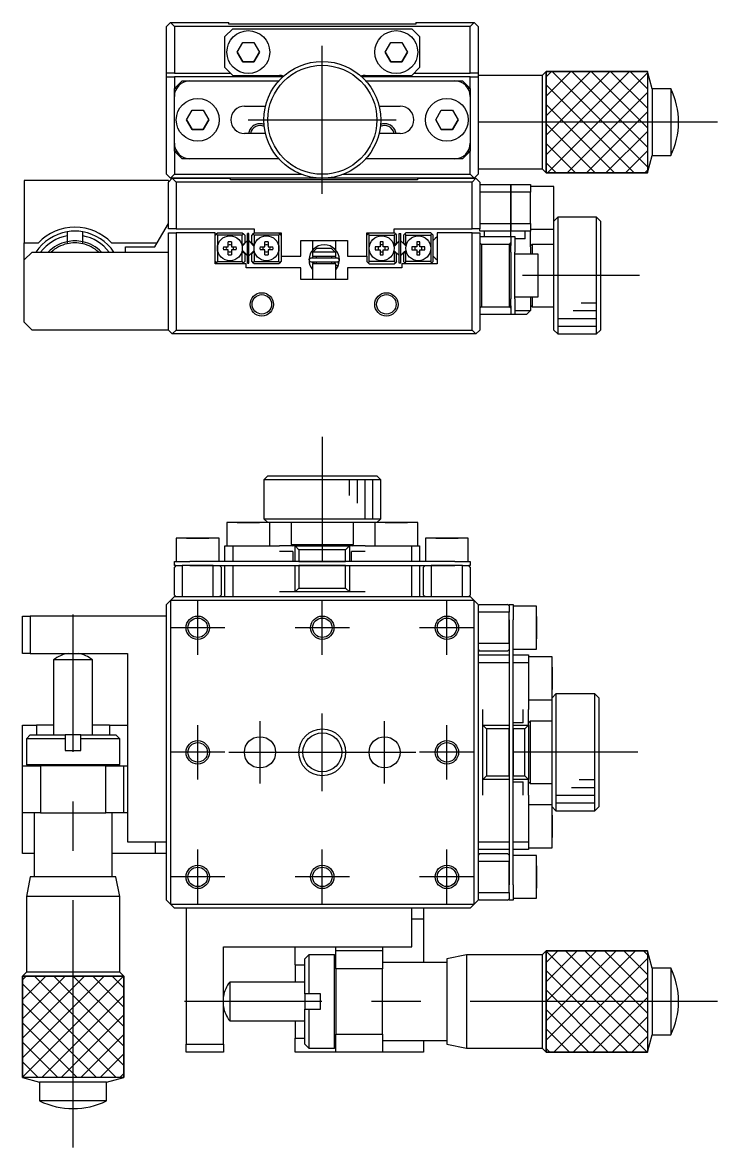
# Model space of a CAD drawing. Extents: x 181 to 534, y -40 to 193.
# Drawn here: x 282.3 to 371.5, y 48.8 to 193.3 of the extents above; entities that cross this region are included whole.
import ezdxf

# ---------------------------------------------------------------- set-up
doc = ezdxf.new("R2010")
doc.units = 0
doc.linetypes.add('CENTER', pattern=[50.8, 31.75, -6.35, 6.35, -6.35])
doc.layers.get('0').update_dxf_attribs({"linetype": 'CONTINUOUS'})
doc.layers.add('CENTER', color=1, linetype='CENTER')

msp = doc.modelspace()

# ---------------------------------------------------------------- linework, layer by layer
at = {"color": 7, "linetype": 'CONTINUOUS'}
for p, q in [((300.76, 192.81), (301.26, 193.31)), ((300.76, 186.81), (300.76, 192.81)), ((301.26, 193.31), (301.76, 192.81)), ((301.26, 193.31), (308.76, 193.31)), ((301.76, 192.81), (301.76, 186.81)), ((339.76, 192.81), (301.76, 192.81)), ((309.26, 192.51), (308.26, 191.51)), ((308.76, 193.11), (308.76, 193.31)), ((332.76, 193.11), (308.76, 193.11)), ((309.26, 192.51), (332.26, 192.51)), ((333.26, 191.51), (332.26, 192.51)), ((332.76, 193.31), (332.76, 193.11)), ((332.76, 193.31), (340.26, 193.31)), ((339.76, 192.81), (340.26, 193.31)), ((339.76, 186.81), (339.76, 192.81)), ((340.26, 193.31), (340.76, 192.81)), ((340.76, 192.81), (340.76, 186.81)), ((308.26, 187.51), (308.26, 191.51)), ((309.82, 189.51), (310.54, 190.76)), ((310.54, 190.76), (311.98, 190.76)), ((311.98, 190.76), (312.7, 189.51)), ((328.82, 189.51), (329.54, 190.76)), ((329.54, 190.76), (330.98, 190.76)), ((330.98, 190.76), (331.7, 189.51)), ((333.26, 191.51), (333.26, 187.51)), ((310.54, 188.26), (309.82, 189.51)), ((309.82, 189.51), (310.54, 188.26)), ((312.7, 189.51), (311.98, 188.26)), ((311.98, 188.26), (312.7, 189.51)), ((329.54, 188.26), (328.82, 189.51)), ((328.82, 189.51), (329.54, 188.26)), ((331.7, 189.51), (330.98, 188.26)), ((330.98, 188.26), (331.7, 189.51)), ((311.98, 188.26), (310.54, 188.26)), ((310.54, 188.26), (311.98, 188.26)), ((330.98, 188.26), (329.54, 188.26)), ((329.54, 188.26), (330.98, 188.26)), ((301.76, 186.81), (300.76, 186.81)), ((300.76, 186.31), (300.76, 186.81)), ((301.76, 186.81), (308.96, 186.81)), ((308.26, 187.51), (309.26, 186.51)), ((309.26, 186.51), (315.26, 186.51)), ((326.26, 186.51), (332.26, 186.51)), ((332.26, 186.51), (333.26, 187.51)), ((332.56, 186.81), (339.76, 186.81)), ((340.76, 186.81), (339.76, 186.81)), ((340.76, 186.81), (340.76, 186.31)), ((349.01, 186.51), (340.76, 186.51)), ((349.51, 187.01), (349.01, 186.51)), ((349.01, 186.51), (349.01, 178.48)), ((349.51, 187.01), (362.51, 187.01)), ((349.51, 174.01), (349.51, 187.01)), ((362.51, 187.01), (362.51, 178.31)), ((363.1, 184.81), (362.51, 187.01)), ((362.51, 187.01), (362.51, 174.01)), ((300.76, 173.81), (300.76, 186.31)), ((300.76, 186.31), (301.76, 186.31)), ((301.76, 186.31), (301.76, 184.81)), ((315.66, 186.31), (301.76, 186.31)), ((301.76, 184.81), (301.96, 185.01)), ((302.76, 185.81), (301.96, 185.01)), ((301.96, 185.01), (301.96, 184.68)), ((302.76, 185.81), (303.76, 185.81)), ((303.76, 185.81), (315.17, 185.81)), ((339.76, 186.31), (325.86, 186.31)), ((326.35, 185.81), (337.76, 185.81)), ((337.76, 185.81), (338.76, 185.81)), ((339.56, 185.01), (338.76, 185.81)), ((339.56, 184.68), (339.56, 185.01)), ((339.56, 185.01), (339.76, 184.81)), ((339.76, 184.81), (339.76, 186.31)), ((339.76, 186.31), (340.76, 186.31)), ((340.76, 186.31), (340.76, 173.81)), ((301.76, 183.81), (301.76, 184.81)), ((301.76, 177.81), (301.76, 183.81)), ((339.76, 184.81), (339.76, 183.81)), ((339.76, 183.81), (339.76, 177.81)), ((363.1, 184.81), (363.1, 179.05)), ((365.51, 184.81), (363.1, 184.81)), ((365.51, 184.81), (365.51, 179.05)), ((303.32, 180.81), (304.04, 182.06)), ((304.04, 182.06), (305.48, 182.06)), ((305.48, 182.06), (306.2, 180.81)), ((310.76, 182.56), (313.47, 182.56)), ((328.05, 182.56), (330.76, 182.56)), ((335.32, 180.81), (336.04, 182.06)), ((336.04, 182.06), (337.48, 182.06)), ((337.48, 182.06), (338.2, 180.81)), ((304.04, 179.56), (303.32, 180.81)), ((303.32, 180.81), (304.04, 179.56)), ((306.2, 180.81), (305.48, 179.56)), ((305.48, 179.56), (306.2, 180.81)), ((336.04, 179.56), (335.32, 180.81)), ((335.32, 180.81), (336.04, 179.56)), ((338.2, 180.81), (337.48, 179.56)), ((337.48, 179.56), (338.2, 180.81)), ((305.48, 179.56), (304.04, 179.56)), ((304.04, 179.56), (305.48, 179.56)), ((337.48, 179.56), (336.04, 179.56)), ((336.04, 179.56), (337.48, 179.56)), ((301.76, 176.81), (301.76, 177.81)), ((313.47, 179.06), (310.76, 179.06)), ((330.76, 179.06), (328.05, 179.06)), ((339.76, 177.81), (339.76, 176.81)), ((349.01, 178.48), (349.01, 174.51)), ((349.51, 178.31), (349.51, 174.01)), ((363.1, 179.05), (363.1, 176.21)), ((365.51, 179.05), (365.51, 176.21)), ((301.96, 176.61), (301.76, 176.81)), ((301.76, 176.81), (301.76, 173.81)), ((301.96, 176.94), (301.96, 176.61)), ((301.96, 176.61), (302.76, 175.81)), ((338.76, 175.81), (339.56, 176.61)), ((339.56, 176.61), (339.56, 176.94)), ((339.76, 176.81), (339.56, 176.61)), ((339.76, 173.81), (339.76, 176.81)), ((303.76, 175.81), (302.76, 175.81)), ((315.17, 175.81), (303.76, 175.81)), ((337.76, 175.81), (326.35, 175.81)), ((338.76, 175.81), (337.76, 175.81)), ((362.51, 174.01), (363.1, 176.21)), ((363.1, 176.21), (365.51, 176.21)), ((300.76, 173.81), (301.26, 173.31)), ((301.26, 173.31), (301.76, 173.81)), ((301.76, 173.81), (318.07, 173.81)), ((323.45, 173.81), (339.76, 173.81)), ((339.76, 173.81), (340.26, 173.31)), ((340.26, 173.31), (340.76, 173.81)), ((340.76, 174.51), (349.01, 174.51)), ((349.01, 174.51), (349.51, 174.01)), ((362.51, 174.01), (349.51, 174.01)), ((282.49, 173.01), (282.49, 165.01)), ((300.99, 173.01), (282.49, 173.01)), ((300.99, 172.81), (301.49, 173.31)), ((300.99, 173.01), (300.99, 172.81)), ((300.99, 166.81), (300.99, 172.81)), ((320.76, 173.31), (301.26, 173.31)), ((301.49, 173.31), (301.99, 172.81)), ((301.49, 173.31), (308.99, 173.31)), ((301.99, 172.81), (301.99, 166.81)), ((339.99, 172.81), (301.99, 172.81)), ((308.99, 173.11), (308.99, 173.31)), ((332.99, 173.11), (308.99, 173.11)), ((340.26, 173.31), (320.76, 173.31)), ((332.99, 173.31), (332.99, 173.11)), ((332.99, 173.31), (340.49, 173.31)), ((339.99, 172.81), (340.49, 173.31)), ((339.99, 166.81), (339.99, 172.81)), ((340.49, 173.31), (340.99, 172.81)), ((340.99, 172.81), (340.99, 166.81)), ((340.99, 172.51), (344.99, 172.51)), ((344.99, 172.51), (347.49, 172.51)), ((344.99, 171.51), (344.99, 172.51)), ((344.99, 172.51), (344.99, 171.51)), ((347.49, 172.51), (347.49, 171.51)), ((350.49, 172.26), (347.49, 172.26)), ((350.49, 166.76), (350.49, 172.26)), ((344.99, 171.51), (340.99, 171.51)), ((347.49, 171.51), (344.99, 171.51)), ((344.99, 171.51), (344.99, 167.51)), ((344.99, 167.51), (344.99, 171.51)), ((347.49, 167.51), (347.49, 171.51)), ((350.99, 168.31), (350.49, 167.81)), ((350.99, 168.31), (350.99, 153.31)), ((355.99, 168.31), (350.99, 168.31)), ((355.99, 153.31), (355.99, 168.31)), ((356.49, 167.81), (355.99, 168.31)), ((356.49, 167.81), (356.49, 153.81)), ((287.99, 166.42), (287.99, 165.92)), ((289.99, 165.92), (289.99, 166.42)), ((289.99, 165.15), (289.99, 166.42)), ((299.54, 165.01), (300.99, 167.51)), ((301.99, 166.81), (300.99, 166.81)), ((300.99, 153.81), (300.99, 166.31)), ((300.99, 166.31), (301.99, 166.31)), ((301.99, 166.81), (311.99, 166.81)), ((306.99, 166.31), (301.99, 166.31)), ((301.99, 166.31), (301.99, 153.81)), ((306.99, 162.31), (306.99, 166.31)), ((307.14, 166.16), (306.99, 166.01)), ((307.14, 166.16), (307.29, 166.31)), ((307.29, 166.01), (307.14, 166.16)), ((307.29, 166.31), (310.49, 166.31)), ((310.49, 166.31), (310.64, 166.16)), ((310.64, 166.16), (310.49, 166.01)), ((310.79, 166.01), (310.64, 166.16)), ((311.34, 166.21), (311.14, 166.21)), ((311.14, 162.41), (311.14, 166.21)), ((311.34, 162.41), (311.34, 166.21)), ((311.84, 166.16), (311.69, 166.01)), ((311.84, 166.16), (311.99, 166.31)), ((311.99, 166.01), (311.84, 166.16)), ((311.99, 166.81), (311.99, 166.31)), ((311.99, 166.31), (315.49, 166.31)), ((315.19, 166.31), (315.34, 166.16)), ((315.34, 166.16), (315.19, 166.01)), ((315.49, 166.01), (315.34, 166.16)), ((315.49, 166.31), (315.49, 163.31)), ((326.49, 166.31), (329.99, 166.31)), ((326.49, 163.31), (326.49, 166.31)), ((326.49, 166.01), (326.64, 166.16)), ((326.79, 166.31), (326.64, 166.16)), ((326.64, 166.16), (326.79, 166.01)), ((329.99, 166.31), (329.99, 166.81)), ((329.99, 166.81), (339.99, 166.81)), ((330.14, 166.16), (329.99, 166.31)), ((329.99, 166.01), (330.14, 166.16)), ((330.14, 166.16), (330.29, 166.01)), ((330.64, 166.21), (330.84, 166.21)), ((330.64, 162.41), (330.64, 166.21)), ((330.84, 162.41), (330.84, 166.21)), ((331.19, 166.01), (331.34, 166.16)), ((331.49, 166.31), (331.34, 166.16)), ((331.34, 166.16), (331.49, 166.01)), ((334.69, 166.31), (331.49, 166.31)), ((334.84, 166.16), (334.69, 166.31)), ((334.69, 166.01), (334.84, 166.16)), ((334.84, 166.16), (334.99, 166.01)), ((335.49, 166.31), (335.49, 162.31)), ((339.99, 166.31), (335.49, 166.31)), ((340.99, 166.81), (339.99, 166.81)), ((339.99, 153.81), (339.99, 166.31)), ((339.99, 166.31), (340.99, 166.31)), ((340.99, 167.51), (344.99, 167.51)), ((340.99, 166.51), (340.99, 166.81)), ((344.99, 166.51), (340.99, 166.51)), ((340.99, 166.31), (340.99, 153.81)), ((341.59, 165.81), (341.59, 166.51)), ((344.99, 167.51), (347.49, 167.51)), ((344.99, 166.51), (344.99, 167.51)), ((344.99, 167.51), (344.99, 166.51)), ((347.49, 166.51), (344.99, 166.51)), ((344.99, 165.81), (344.99, 166.51)), ((346.79, 165.51), (346.79, 166.51)), ((347.49, 167.51), (347.49, 166.51)), ((347.49, 166.76), (350.49, 166.76)), ((347.49, 164.51), (347.49, 166.51)), ((350.49, 153.81), (350.49, 166.76)), ((350.49, 164.81), (350.49, 166.76)), ((282.49, 165.01), (284.3, 165.01)), ((282.49, 162.81), (282.49, 165.01)), ((287.99, 165.92), (287.99, 165.15)), ((287.99, 165.15), (287.99, 164.9)), ((289.99, 165.15), (289.99, 165.92)), ((289.99, 164.9), (289.99, 165.15)), ((293.68, 165.01), (299.54, 165.01)), ((299.25, 164.51), (299.54, 165.01)), ((307.29, 166.01), (307.29, 164.31)), ((310.49, 166.01), (307.29, 166.01)), ((308.69, 164.51), (308.69, 165.13)), ((309.09, 165.13), (309.09, 164.51)), ((310.45, 164.67), (310.49, 164.71)), ((311.08, 165.21), (310.46, 164.59)), ((310.49, 164.71), (310.49, 166.01)), ((310.49, 164.71), (310.79, 165.01)), ((310.79, 166.01), (310.79, 165.01)), ((311.36, 165.21), (312.01, 164.56)), ((312.01, 164.59), (311.4, 165.21)), ((311.69, 165.01), (311.69, 166.01)), ((311.69, 165.01), (311.99, 164.71)), ((311.99, 166.01), (311.99, 164.71)), ((315.19, 166.01), (311.99, 166.01)), ((311.99, 164.71), (312.03, 164.67)), ((313.39, 164.51), (313.39, 165.13)), ((313.79, 165.13), (313.79, 164.51)), ((315.19, 164.31), (315.19, 166.01)), ((317.99, 165.31), (319.91, 165.31)), ((317.99, 163.31), (317.99, 165.31)), ((319.49, 165.31), (319.49, 164.04)), ((319.91, 165.31), (322.06, 165.31)), ((322.06, 165.31), (323.99, 165.31)), ((322.49, 164.07), (322.49, 165.31)), ((323.99, 165.31), (323.99, 163.31)), ((326.79, 166.01), (329.99, 166.01)), ((326.79, 164.31), (326.79, 166.01)), ((328.19, 165.13), (328.19, 164.51)), ((328.59, 164.51), (328.59, 165.13)), ((329.99, 164.71), (329.95, 164.67)), ((330.58, 165.21), (329.96, 164.59)), ((330.61, 165.21), (329.97, 164.56)), ((329.99, 166.01), (329.99, 164.71)), ((330.29, 165.01), (329.99, 164.71)), ((330.29, 165.01), (330.29, 166.01)), ((331.51, 164.59), (330.9, 165.21)), ((331.19, 166.01), (331.19, 165.01)), ((331.49, 164.71), (331.19, 165.01)), ((331.49, 166.01), (334.69, 166.01)), ((331.49, 164.71), (331.49, 166.01)), ((331.53, 164.67), (331.49, 164.71)), ((332.89, 165.13), (332.89, 164.51)), ((333.29, 164.51), (333.29, 165.13)), ((334.69, 166.01), (334.69, 164.31)), ((334.99, 162.61), (334.99, 166.01)), ((335.26, 165.56), (335.01, 165.31)), ((335.01, 163.31), (335.01, 165.31)), ((335.49, 165.79), (335.26, 165.56)), ((340.99, 165.81), (344.99, 165.81)), ((340.99, 165.01), (341.19, 164.81)), ((341.19, 164.81), (341.19, 156.81)), ((344.79, 164.81), (341.19, 164.81)), ((344.79, 164.81), (344.99, 165.01)), ((344.79, 156.81), (344.79, 164.81)), ((344.99, 165.81), (344.99, 165.01)), ((344.99, 165.81), (345.49, 165.81)), ((344.99, 165.01), (344.99, 164.68)), ((344.99, 164.68), (344.99, 165.01)), ((345.49, 165.81), (345.49, 163.81)), ((346.79, 165.51), (345.49, 165.51)), ((347.69, 164.81), (347.49, 164.61)), ((347.69, 164.81), (347.69, 163.56)), ((350.49, 164.81), (347.69, 164.81)), ((350.49, 156.81), (350.49, 164.81)), ((350.49, 156.81), (350.49, 164.81)), ((283.49, 163.81), (282.49, 162.81)), ((283.49, 163.81), (300.99, 163.81)), ((295.49, 164.51), (299.25, 164.51)), ((295.49, 163.81), (295.49, 164.51)), ((307.29, 164.31), (307.29, 162.61)), ((308.06, 164.51), (308.69, 164.51)), ((308.69, 164.11), (308.06, 164.11)), ((308.69, 163.48), (308.69, 164.11)), ((309.09, 164.51), (309.71, 164.51)), ((309.09, 164.11), (309.09, 163.48)), ((309.71, 164.11), (309.09, 164.11)), ((310.49, 163.91), (310.45, 163.95)), ((310.46, 164.02), (311.08, 163.41)), ((310.72, 163.8), (310.47, 164.05)), ((310.79, 163.61), (310.49, 163.91)), ((310.49, 162.61), (310.49, 163.91)), ((311.11, 163.41), (310.72, 163.8)), ((310.79, 163.61), (310.79, 162.61)), ((311.4, 163.41), (312.01, 164.02)), ((311.99, 163.91), (311.69, 163.61)), ((311.69, 162.61), (311.69, 163.61)), ((312.03, 163.95), (311.99, 163.91)), ((311.99, 163.91), (311.99, 162.61)), ((312.76, 164.51), (313.39, 164.51)), ((313.39, 164.11), (312.76, 164.11)), ((313.39, 163.48), (313.39, 164.11)), ((313.79, 164.51), (314.41, 164.51)), ((313.79, 164.11), (313.79, 163.48)), ((314.41, 164.11), (313.79, 164.11)), ((315.19, 162.61), (315.19, 164.31)), ((315.49, 163.31), (315.49, 162.61)), ((315.49, 163.31), (317.99, 163.31)), ((319.49, 164.04), (319.49, 164.04)), ((319.49, 164.04), (319.49, 164.04)), ((319.54, 163.81), (319.49, 163.81)), ((319.49, 163.81), (319.49, 163.31)), ((319.49, 163.31), (322.49, 163.31)), ((319.52, 163.04), (319.59, 163.31)), ((319.54, 163.81), (320.07, 164.31)), ((322.43, 163.81), (319.54, 163.81)), ((319.99, 163.31), (319.99, 163.04)), ((320.07, 164.31), (321.9, 164.31)), ((321.9, 164.31), (322.43, 163.81)), ((321.99, 163.04), (321.99, 163.31)), ((322.42, 163.31), (322.49, 163.04)), ((322.49, 163.81), (322.43, 163.81)), ((322.49, 163.31), (322.49, 163.81)), ((323.99, 163.31), (326.49, 163.31)), ((326.49, 163.31), (326.49, 162.61)), ((326.79, 162.61), (326.79, 164.31)), ((328.19, 164.51), (327.56, 164.51)), ((327.56, 164.11), (328.19, 164.11)), ((328.19, 164.11), (328.19, 163.48)), ((329.21, 164.51), (328.59, 164.51)), ((328.59, 163.48), (328.59, 164.11)), ((328.59, 164.11), (329.21, 164.11)), ((329.95, 163.95), (329.99, 163.91)), ((329.96, 164.02), (330.58, 163.41)), ((329.99, 163.91), (329.99, 162.61)), ((329.99, 163.91), (330.29, 163.61)), ((330.29, 162.61), (330.29, 163.61)), ((330.86, 163.41), (331.25, 163.8)), ((330.9, 163.41), (331.51, 164.02)), ((331.19, 163.61), (331.49, 163.91)), ((331.19, 163.61), (331.19, 162.61)), ((331.25, 163.8), (331.51, 164.05)), ((331.49, 163.91), (331.53, 163.95)), ((331.49, 162.61), (331.49, 163.91)), ((332.89, 164.51), (332.26, 164.51)), ((332.26, 164.11), (332.89, 164.11)), ((332.89, 164.11), (332.89, 163.48)), ((333.91, 164.51), (333.29, 164.51)), ((333.29, 163.48), (333.29, 164.11)), ((333.29, 164.11), (333.91, 164.11)), ((334.69, 164.31), (334.69, 162.61)), ((335.01, 163.31), (335.26, 163.06)), ((344.99, 163.81), (344.99, 164.68)), ((344.99, 163.81), (344.99, 157.81)), ((345.49, 157.81), (345.49, 163.81)), ((348.49, 163.56), (345.49, 163.56)), ((347.49, 164.51), (347.49, 163.56)), ((348.49, 158.06), (348.49, 163.56)), ((282.49, 154.81), (282.49, 162.81)), ((306.99, 162.61), (307.14, 162.46)), ((310.99, 162.31), (306.99, 162.31)), ((307.14, 162.46), (307.29, 162.61)), ((307.29, 162.31), (307.14, 162.46)), ((307.29, 162.61), (310.49, 162.61)), ((310.49, 162.61), (310.64, 162.46)), ((310.64, 162.46), (310.49, 162.31)), ((310.64, 162.46), (310.79, 162.61)), ((310.99, 161.81), (310.99, 162.31)), ((311.14, 162.41), (311.34, 162.41)), ((311.69, 162.61), (311.84, 162.46)), ((311.84, 162.46), (311.99, 162.61)), ((311.99, 162.31), (311.84, 162.46)), ((311.99, 162.61), (315.19, 162.61)), ((315.19, 162.31), (311.99, 162.31)), ((315.19, 162.61), (315.34, 162.46)), ((315.34, 162.46), (315.19, 162.31)), ((315.34, 162.46), (315.49, 162.61)), ((319.19, 162.09), (319.19, 162.09)), ((319.19, 162.09), (319.19, 162.09)), ((319.19, 162.09), (319.19, 162.09)), ((319.19, 162.09), (319.2, 162.08)), ((319.2, 162.08), (319.2, 162.08)), ((319.2, 162.08), (319.2, 162.08)), ((319.2, 162.08), (319.22, 162.03)), ((319.22, 162.04), (319.22, 162.03)), ((319.22, 162.03), (319.22, 162.03)), ((319.22, 162.03), (319.22, 162.03)), ((319.22, 162.03), (319.22, 162.03)), ((319.22, 162.03), (319.23, 162.01)), ((322.73, 163.04), (319.28, 163.04)), ((319.28, 162.59), (322.73, 162.59)), ((322.49, 162.31), (319.49, 162.31)), ((319.49, 162.31), (319.49, 160.31)), ((319.59, 162.31), (319.52, 162.59)), ((319.61, 162.39), (319.62, 162.4)), ((319.61, 162.37), (319.61, 162.39)), ((319.61, 162.36), (319.61, 162.37)), ((319.61, 162.34), (319.61, 162.36)), ((319.61, 162.33), (319.61, 162.34)), ((319.61, 162.32), (319.61, 162.33)), ((319.61, 162.31), (319.61, 162.32)), ((319.62, 162.41), (319.63, 162.42)), ((319.62, 162.4), (319.62, 162.41)), ((319.63, 162.44), (319.64, 162.45)), ((319.63, 162.42), (319.63, 162.44)), ((319.64, 162.45), (319.65, 162.46)), ((319.65, 162.47), (319.66, 162.48)), ((319.65, 162.46), (319.65, 162.47)), ((319.66, 162.48), (319.67, 162.49)), ((319.67, 162.49), (319.68, 162.5)), ((319.68, 162.5), (319.69, 162.51)), ((319.69, 162.51), (319.7, 162.52)), ((319.7, 162.52), (319.71, 162.53)), ((319.71, 162.53), (319.72, 162.54)), ((319.72, 162.54), (319.73, 162.54)), ((319.73, 162.54), (319.74, 162.55)), ((319.74, 162.55), (319.76, 162.56)), ((319.76, 162.56), (319.77, 162.56)), ((319.77, 162.56), (319.78, 162.57)), ((319.78, 162.57), (319.79, 162.57)), ((319.79, 162.57), (319.81, 162.58)), ((319.81, 162.58), (319.82, 162.58)), ((319.82, 162.58), (319.83, 162.58)), ((319.83, 162.58), (319.85, 162.59)), ((319.85, 162.59), (319.86, 162.59)), ((319.86, 162.59), (319.87, 162.59)), ((319.87, 162.59), (319.88, 162.59)), ((319.99, 162.59), (319.99, 162.31)), ((321.99, 162.31), (321.99, 162.59)), ((322.12, 162.59), (322.14, 162.59)), ((322.14, 162.59), (322.15, 162.59)), ((322.15, 162.59), (322.16, 162.58)), ((322.16, 162.58), (322.18, 162.58)), ((322.18, 162.58), (322.19, 162.58)), ((322.19, 162.58), (322.2, 162.58)), ((322.2, 162.58), (322.22, 162.57)), ((322.22, 162.57), (322.23, 162.57)), ((322.23, 162.57), (322.24, 162.56)), ((322.24, 162.56), (322.25, 162.56)), ((322.25, 162.56), (322.26, 162.55)), ((322.26, 162.55), (322.28, 162.54)), ((322.28, 162.54), (322.29, 162.53)), ((322.29, 162.53), (322.3, 162.53)), ((322.3, 162.53), (322.31, 162.52)), ((322.31, 162.52), (322.32, 162.51)), ((322.32, 162.51), (322.33, 162.5)), ((322.33, 162.5), (322.34, 162.49)), ((322.34, 162.49), (322.34, 162.48)), ((322.34, 162.48), (322.35, 162.47)), ((322.35, 162.47), (322.36, 162.46)), ((322.36, 162.46), (322.37, 162.44)), ((322.37, 162.44), (322.37, 162.43)), ((322.37, 162.43), (322.38, 162.42)), ((322.38, 162.42), (322.38, 162.41)), ((322.38, 162.41), (322.39, 162.39)), ((322.39, 162.39), (322.39, 162.38)), ((322.39, 162.38), (322.39, 162.37)), ((322.39, 162.37), (322.4, 162.35)), ((322.4, 162.35), (322.4, 162.34)), ((322.4, 162.34), (322.4, 162.33)), ((322.4, 162.33), (322.4, 162.31)), ((322.4, 162.31), (322.4, 162.31)), ((322.49, 160.31), (322.49, 162.31)), ((322.5, 162.12), (322.49, 162.13)), ((322.78, 162.02), (322.49, 162.12)), ((322.49, 161.55), (322.79, 162.03)), ((322.52, 162.12), (322.5, 162.12)), ((322.54, 162.11), (322.52, 162.12)), ((322.55, 162.1), (322.54, 162.11)), ((322.57, 162.09), (322.55, 162.1)), ((322.59, 162.09), (322.57, 162.09)), ((322.61, 162.08), (322.59, 162.09)), ((322.62, 162.07), (322.61, 162.08)), ((322.64, 162.06), (322.62, 162.07)), ((322.66, 162.06), (322.64, 162.06)), ((322.67, 162.05), (322.66, 162.06)), ((322.69, 162.05), (322.67, 162.05)), ((322.7, 162.04), (322.69, 162.05)), ((322.72, 162.04), (322.7, 162.04)), ((322.73, 162.03), (322.72, 162.04)), ((322.74, 162.03), (322.73, 162.03)), ((322.75, 162.03), (322.74, 162.03)), ((322.76, 162.03), (322.75, 162.03)), ((322.77, 162.03), (322.76, 162.03)), ((322.78, 162.03), (322.77, 162.03)), ((322.77, 162), (322.78, 162.02)), ((322.78, 162.02), (322.95, 162.78)), ((322.79, 162.03), (322.78, 162.03)), ((322.78, 162.03), (322.78, 162.03)), ((322.8, 162.59), (322.79, 162.6)), ((322.79, 162.03), (322.8, 162.06)), ((322.79, 162.03), (322.79, 162.03)), ((322.79, 162.03), (322.79, 162.03)), ((322.81, 162.55), (322.8, 162.59)), ((322.8, 162.06), (322.81, 162.1)), ((322.82, 162.52), (322.81, 162.55)), ((322.81, 162.1), (322.82, 162.13)), ((322.83, 162.48), (322.82, 162.52)), ((322.82, 162.13), (322.83, 162.17)), ((322.84, 162.45), (322.83, 162.48)), ((322.83, 162.17), (322.84, 162.2)), ((322.84, 162.41), (322.84, 162.45)), ((322.85, 162.38), (322.84, 162.41)), ((322.84, 162.24), (322.85, 162.27)), ((322.84, 162.2), (322.84, 162.24)), ((322.85, 162.34), (322.85, 162.38)), ((322.85, 162.31), (322.85, 162.34)), ((322.85, 162.27), (322.85, 162.31)), ((326.64, 162.46), (326.49, 162.61)), ((326.79, 162.61), (326.64, 162.46)), ((326.64, 162.46), (326.79, 162.31)), ((329.99, 162.61), (326.79, 162.61)), ((326.79, 162.31), (329.99, 162.31)), ((330.14, 162.46), (329.99, 162.61)), ((329.99, 162.31), (330.14, 162.46)), ((330.29, 162.61), (330.14, 162.46)), ((330.84, 162.41), (330.64, 162.41)), ((330.99, 162.31), (330.99, 161.81)), ((335.49, 162.31), (330.99, 162.31)), ((331.34, 162.46), (331.19, 162.61)), ((331.49, 162.61), (331.34, 162.46)), ((331.34, 162.46), (331.49, 162.31)), ((334.69, 162.61), (331.49, 162.61)), ((334.84, 162.46), (334.69, 162.61)), ((334.69, 162.31), (334.84, 162.46)), ((334.99, 162.61), (334.84, 162.46)), ((335.26, 163.06), (335.49, 162.83)), ((317.99, 161.81), (310.99, 161.81)), ((317.99, 160.31), (317.99, 161.81)), ((323.99, 161.81), (323.99, 160.31)), ((330.99, 161.81), (323.99, 161.81)), ((323.99, 160.31), (317.99, 160.31)), ((344.99, 156.94), (344.99, 157.81)), ((345.49, 158.06), (348.49, 158.06)), ((345.49, 157.81), (345.49, 155.81)), ((347.49, 158.06), (347.49, 156.31)), ((347.69, 158.06), (347.69, 156.81)), ((341.19, 156.81), (340.99, 156.61)), ((341.19, 156.81), (344.79, 156.81)), ((344.99, 156.61), (344.79, 156.81)), ((344.99, 156.94), (344.99, 156.61)), ((344.99, 156.61), (344.99, 156.94)), ((344.99, 156.61), (344.99, 155.81)), ((345.49, 156.31), (347.49, 156.31)), ((347.49, 156.31), (346.99, 155.81)), ((347.49, 157.01), (347.69, 156.81)), ((347.69, 156.81), (350.49, 156.81)), ((350.49, 153.81), (350.49, 156.81)), ((282.49, 154.81), (283.49, 153.81)), ((344.99, 155.81), (340.99, 155.81)), ((345.49, 155.81), (344.99, 155.81)), ((346.99, 155.81), (345.49, 155.81)), ((300.99, 153.81), (283.49, 153.81)), ((300.99, 153.81), (301.49, 153.31)), ((301.49, 153.31), (301.99, 153.81)), ((340.49, 153.31), (301.49, 153.31)), ((301.99, 153.81), (339.99, 153.81)), ((339.99, 153.81), (340.49, 153.31)), ((340.49, 153.31), (340.99, 153.81)), ((350.49, 153.81), (350.99, 153.31)), ((350.99, 153.31), (355.99, 153.31)), ((355.99, 153.31), (356.49, 153.81)), ((355.99, 153.31), (355.99, 153.31)), ((356.49, 153.81), (356.49, 153.81)), ((313.76, 135.08), (313.26, 134.58)), ((320.68, 134.58), (313.26, 134.58)), ((313.26, 134.58), (313.26, 129.58)), ((313.76, 135.08), (320.68, 135.08)), ((320.68, 135.08), (327.76, 135.08)), ((328.26, 134.58), (320.68, 134.58)), ((328.26, 134.58), (327.76, 135.08)), ((328.26, 129.58), (328.26, 134.58)), ((311.26, 129.08), (308.51, 129.08)), ((313.76, 129.08), (308.51, 129.08)), ((308.51, 129.08), (308.51, 126.08)), ((310.54, 129.08), (309.82, 129.08)), ((309.82, 129.08), (310.54, 129.08)), ((311.98, 129.08), (310.54, 129.08)), ((310.54, 129.08), (311.98, 129.08)), ((313.76, 129.08), (311.26, 129.08)), ((312.7, 129.08), (311.98, 129.08)), ((311.98, 129.08), (312.7, 129.08)), ((313.26, 129.58), (328.26, 129.58)), ((313.26, 129.58), (313.76, 129.08)), ((327.76, 129.08), (313.76, 129.08)), ((314.01, 126.08), (314.01, 129.08)), ((316.76, 129.08), (316.76, 126.28)), ((324.76, 126.28), (324.76, 129.08)), ((327.51, 129.08), (327.51, 126.08)), ((327.76, 129.08), (328.26, 129.58)), ((330.26, 129.08), (327.76, 129.08)), ((333.01, 129.08), (327.76, 129.08)), ((329.54, 129.08), (328.82, 129.08)), ((328.82, 129.08), (329.54, 129.08)), ((330.98, 129.08), (329.54, 129.08)), ((329.54, 129.08), (330.98, 129.08)), ((333.01, 129.08), (330.26, 129.08)), ((331.7, 129.08), (330.98, 129.08)), ((330.98, 129.08), (331.7, 129.08)), ((333.01, 126.08), (333.01, 129.08)), ((304.76, 127.08), (302.01, 127.08)), ((307.51, 127.08), (302.01, 127.08)), ((302.01, 127.08), (302.01, 124.08)), ((304.04, 127.08), (303.32, 127.08)), ((303.32, 127.08), (304.04, 127.08)), ((305.48, 127.08), (304.04, 127.08)), ((304.04, 127.08), (305.48, 127.08)), ((307.51, 127.08), (304.76, 127.08)), ((306.2, 127.08), (305.48, 127.08)), ((305.48, 127.08), (306.2, 127.08)), ((307.51, 124.08), (307.51, 127.08)), ((308.26, 124.08), (308.26, 126.08)), ((308.26, 126.08), (309.26, 126.08)), ((309.26, 126.08), (309.26, 124.08)), ((309.26, 126.08), (315.26, 126.08)), ((316.96, 126.08), (315.26, 126.08)), ((316.76, 126.28), (324.76, 126.28)), ((316.76, 126.28), (316.96, 126.08)), ((317.26, 126.08), (316.96, 126.08)), ((317.26, 124.08), (317.26, 126.08)), ((317.26, 126.08), (317.76, 125.58)), ((317.26, 126.08), (319.51, 126.08)), ((319.51, 126.08), (322.01, 126.08)), ((322.01, 126.08), (324.26, 126.08)), ((324.26, 126.08), (323.76, 125.58)), ((324.56, 126.08), (324.26, 126.08)), ((324.26, 126.08), (324.26, 124.08)), ((324.56, 126.08), (324.76, 126.28)), ((326.26, 126.08), (324.56, 126.08)), ((326.26, 126.08), (332.26, 126.08)), ((332.26, 124.08), (332.26, 126.08)), ((332.26, 126.08), (333.26, 126.08)), ((333.26, 126.08), (333.26, 124.08)), ((336.76, 127.08), (334.01, 127.08)), ((339.51, 127.08), (334.01, 127.08)), ((334.01, 127.08), (334.01, 124.08)), ((336.04, 127.08), (335.32, 127.08)), ((335.32, 127.08), (336.04, 127.08)), ((337.48, 127.08), (336.04, 127.08)), ((336.04, 127.08), (337.48, 127.08)), ((339.51, 127.08), (336.76, 127.08)), ((338.2, 127.08), (337.48, 127.08)), ((337.48, 127.08), (338.2, 127.08)), ((339.51, 124.08), (339.51, 127.08)), ((316.99, 125.38), (315.26, 125.38)), ((316.99, 125.38), (316.99, 124.08)), ((317.76, 125.58), (317.76, 124.08)), ((323.76, 125.58), (317.76, 125.58)), ((323.76, 124.08), (323.76, 125.58)), ((326.26, 125.38), (324.53, 125.38)), ((324.53, 124.08), (324.53, 125.38)), ((301.76, 123.58), (301.76, 124.08)), ((301.76, 124.08), (303.76, 124.08)), ((301.96, 123.58), (301.76, 123.38)), ((301.96, 123.58), (301.76, 123.58)), ((301.76, 119.78), (301.76, 123.38)), ((301.96, 123.58), (302.76, 123.58)), ((302.76, 123.58), (302.76, 119.58)), ((303.76, 123.58), (302.76, 123.58)), ((303.76, 123.58), (302.76, 123.58)), ((317.76, 124.08), (303.76, 124.08)), ((306.76, 123.58), (303.76, 123.58)), ((303.76, 123.58), (306.76, 123.58)), ((306.76, 119.58), (306.76, 123.58)), ((306.76, 123.58), (317.76, 123.58)), ((307.76, 123.38), (307.56, 123.58)), ((307.76, 123.38), (307.76, 119.78)), ((308.26, 119.58), (308.26, 123.58)), ((309.26, 123.58), (309.26, 119.58)), ((317.26, 120.18), (317.26, 123.58)), ((317.76, 124.08), (323.76, 124.08)), ((323.76, 124.08), (317.76, 124.08)), ((317.76, 123.58), (317.76, 120.68)), ((323.76, 123.58), (317.76, 123.58)), ((317.76, 123.58), (323.76, 123.58)), ((337.76, 124.08), (323.76, 124.08)), ((323.76, 120.68), (323.76, 123.58)), ((323.76, 123.58), (334.76, 123.58)), ((324.26, 123.58), (324.26, 120.18)), ((332.26, 119.58), (332.26, 123.58)), ((333.26, 123.58), (333.26, 119.58)), ((333.96, 123.58), (333.76, 123.38)), ((333.76, 119.78), (333.76, 123.38)), ((334.76, 123.58), (334.76, 119.58)), ((337.76, 123.58), (334.76, 123.58)), ((334.76, 123.58), (337.76, 123.58)), ((337.76, 124.08), (339.76, 124.08)), ((338.76, 123.58), (337.76, 123.58)), ((338.76, 123.58), (337.76, 123.58)), ((338.76, 119.58), (338.76, 123.58)), ((338.76, 123.58), (339.56, 123.58)), ((339.76, 123.38), (339.56, 123.58)), ((339.76, 123.58), (339.56, 123.58)), ((339.76, 124.08), (339.76, 123.58)), ((339.76, 123.38), (339.76, 119.78)), ((317.26, 120.18), (315.26, 120.18)), ((317.76, 120.68), (317.26, 120.18)), ((324.26, 120.18), (317.26, 120.18)), ((317.76, 120.68), (323.76, 120.68)), ((323.76, 120.68), (324.26, 120.18)), ((326.26, 120.18), (324.26, 120.18)), ((300.76, 118.58), (301.26, 119.08)), ((300.76, 80.58), (300.76, 118.58)), ((301.26, 119.08), (301.76, 119.58)), ((340.26, 119.08), (301.26, 119.08)), ((301.26, 119.08), (301.26, 80.08)), ((301.76, 119.78), (301.96, 119.58)), ((301.76, 119.58), (339.76, 119.58)), ((307.56, 119.58), (307.76, 119.78)), ((333.76, 119.78), (333.96, 119.58)), ((339.56, 119.58), (339.76, 119.78)), ((339.76, 119.58), (340.26, 119.08)), ((340.26, 80.08), (340.26, 119.08)), ((340.26, 119.08), (340.76, 118.58)), ((340.76, 118.58), (340.76, 80.58)), ((340.96, 118.58), (340.76, 118.38)), ((340.96, 118.58), (344.56, 118.58)), ((344.76, 118.38), (344.56, 118.58)), ((344.76, 118.38), (344.76, 118.58)), ((344.76, 118.58), (345.26, 118.58)), ((345.26, 118.58), (345.26, 116.58)), ((282.26, 112.28), (282.26, 117.08)), ((282.26, 117.08), (283.26, 117.08)), ((283.26, 117.08), (283.26, 112.28)), ((300.76, 117.08), (283.26, 117.08)), ((344.76, 117.58), (340.76, 117.58)), ((344.76, 118.38), (344.76, 117.58)), ((344.76, 116.58), (344.76, 117.58)), ((344.76, 116.58), (344.76, 117.58)), ((348.26, 118.33), (345.26, 118.33)), ((348.26, 115.58), (348.26, 118.33)), ((348.26, 112.83), (348.26, 118.33)), ((344.76, 113.58), (344.76, 116.58)), ((344.76, 116.58), (344.76, 113.58)), ((345.26, 102.58), (345.26, 116.58)), ((348.26, 116.3), (348.26, 117.02)), ((348.26, 117.02), (348.26, 116.3)), ((348.26, 114.86), (348.26, 116.3)), ((348.26, 116.3), (348.26, 114.86)), ((348.26, 112.83), (348.26, 115.58)), ((348.26, 114.14), (348.26, 114.86)), ((348.26, 114.86), (348.26, 114.14)), ((340.76, 113.58), (344.76, 113.58)), ((340.76, 112.78), (340.96, 112.58)), ((344.56, 112.58), (344.76, 112.78)), ((344.76, 113.58), (344.76, 102.58)), ((345.26, 112.83), (348.26, 112.83)), ((283.26, 112.28), (282.26, 112.28)), ((283.26, 112.28), (295.76, 112.28)), ((291.11, 111.45), (286.26, 111.45)), ((286.26, 111.45), (286.26, 101.83)), ((291.26, 111.45), (291.11, 111.45)), ((291.26, 101.83), (291.26, 111.45)), ((295.76, 112.28), (295.76, 88.08)), ((340.76, 112.08), (344.76, 112.08)), ((344.56, 112.58), (340.96, 112.58)), ((345.26, 112.08), (347.26, 112.08)), ((347.26, 112.08), (347.26, 111.08)), ((350.26, 111.83), (347.26, 111.83)), ((350.26, 109.08), (350.26, 111.83)), ((350.26, 106.58), (350.26, 111.83)), ((344.76, 111.08), (340.76, 111.08)), ((347.26, 111.08), (345.26, 111.08)), ((347.26, 111.08), (347.26, 105.08)), ((350.26, 109.8), (350.26, 110.52)), ((350.26, 110.52), (350.26, 109.8)), ((350.26, 108.36), (350.26, 109.8)), ((350.26, 109.8), (350.26, 108.36)), ((350.26, 106.58), (350.26, 109.08)), ((350.26, 107.64), (350.26, 108.36)), ((350.26, 108.36), (350.26, 107.64)), ((350.76, 107.08), (350.26, 106.58)), ((350.76, 107.08), (350.76, 92.08)), ((355.76, 107.08), (350.76, 107.08)), ((355.76, 99.66), (355.76, 107.08)), ((356.26, 106.58), (355.76, 107.08)), ((347.26, 106.33), (350.26, 106.33)), ((350.26, 92.58), (350.26, 106.58)), ((356.26, 106.58), (356.26, 99.65)), ((341.36, 103.08), (341.36, 105.08)), ((346.56, 103.35), (346.56, 105.08)), ((347.26, 103.38), (347.26, 105.08)), ((282.26, 103.08), (284.07, 103.08)), ((282.26, 97.83), (282.26, 103.08)), ((286.26, 103.08), (284.07, 103.08)), ((284.07, 103.08), (284.07, 101.83)), ((293.45, 103.08), (291.26, 103.08)), ((293.45, 103.08), (293.45, 101.83)), ((293.45, 103.08), (295.76, 103.08)), ((341.86, 102.58), (341.36, 103.08)), ((341.36, 103.08), (344.76, 103.08)), ((341.36, 96.08), (341.36, 103.08)), ((346.56, 103.35), (345.26, 103.35)), ((345.26, 103.08), (347.26, 103.08)), ((347.26, 103.08), (346.76, 102.58)), ((347.46, 103.58), (347.26, 103.38)), ((347.26, 103.08), (347.26, 103.38)), ((347.26, 103.08), (347.26, 100.83)), ((347.46, 103.58), (347.46, 95.58)), ((350.26, 103.58), (347.46, 103.58)), ((283.26, 101.83), (282.76, 101.33)), ((287.76, 101.33), (282.76, 101.33)), ((282.76, 101.33), (282.76, 98.03)), ((283.26, 101.83), (287.76, 101.83)), ((289.76, 101.83), (287.76, 101.83)), ((287.76, 101.83), (287.76, 101.33)), ((287.76, 101.33), (287.76, 99.83)), ((289.76, 101.33), (289.76, 101.83)), ((289.76, 101.83), (294.26, 101.83)), ((294.76, 101.33), (289.76, 101.33)), ((289.76, 99.83), (289.76, 101.33)), ((294.76, 101.33), (294.26, 101.83)), ((294.76, 98.03), (294.76, 101.33)), ((344.76, 102.58), (341.86, 102.58)), ((341.86, 102.58), (341.86, 96.58)), ((344.76, 96.58), (344.76, 102.58)), ((344.76, 102.58), (344.76, 96.58)), ((346.76, 102.58), (345.26, 102.58)), ((345.26, 102.58), (345.26, 96.58)), ((345.26, 96.58), (345.26, 102.58)), ((346.76, 96.58), (346.76, 102.58)), ((287.76, 99.83), (289.76, 99.83)), ((347.26, 100.83), (347.26, 98.33)), ((347.26, 98.33), (347.26, 96.08)), ((355.76, 92.08), (355.76, 99.66)), ((356.26, 99.65), (356.26, 92.58)), ((282.26, 91.83), (282.26, 97.83)), ((282.26, 97.83), (284.57, 97.83)), ((282.76, 98.03), (294.76, 98.03)), ((282.76, 98.03), (282.96, 97.83)), ((284.57, 97.83), (284.57, 91.83)), ((292.97, 97.83), (284.57, 97.83)), ((292.97, 91.83), (292.97, 97.83)), ((292.97, 97.83), (295.26, 97.83)), ((294.56, 97.83), (294.76, 98.03)), ((295.26, 91.83), (295.26, 97.83)), ((295.26, 97.83), (295.76, 97.83)), ((341.86, 96.58), (341.36, 96.08)), ((344.76, 96.08), (341.36, 96.08)), ((341.36, 94.08), (341.36, 96.08)), ((341.86, 96.58), (344.76, 96.58)), ((344.76, 96.58), (344.76, 85.58)), ((345.26, 96.58), (346.76, 96.58)), ((345.26, 82.58), (345.26, 96.58)), ((347.26, 96.08), (345.26, 96.08)), ((345.26, 95.81), (346.56, 95.81)), ((346.56, 94.08), (346.56, 95.81)), ((347.26, 96.08), (346.76, 96.58)), ((347.26, 95.78), (347.26, 96.08)), ((347.26, 94.08), (347.26, 95.78)), ((347.26, 95.78), (347.46, 95.58)), ((347.46, 95.58), (350.26, 95.58)), ((347.26, 94.08), (347.26, 88.08)), ((350.26, 92.83), (347.26, 92.83)), ((350.26, 90.08), (350.26, 92.58)), ((350.26, 87.33), (350.26, 92.58)), ((350.26, 92.58), (350.76, 92.08)), ((355.76, 92.08), (356.26, 92.58)), ((284.57, 91.83), (282.26, 91.83)), ((282.26, 86.58), (282.26, 91.83)), ((283.76, 91.83), (283.76, 83.58)), ((284.57, 91.83), (292.97, 91.83)), ((295.26, 91.83), (292.97, 91.83)), ((293.76, 83.58), (293.76, 91.83)), ((295.76, 91.83), (295.26, 91.83)), ((350.26, 90.8), (350.26, 91.52)), ((350.26, 91.52), (350.26, 90.8)), ((350.76, 92.08), (355.76, 92.08)), ((350.26, 89.36), (350.26, 90.8)), ((350.26, 90.8), (350.26, 89.36)), ((350.26, 87.33), (350.26, 90.08)), ((350.26, 88.64), (350.26, 89.36)), ((350.26, 89.36), (350.26, 88.64)), ((295.76, 88.08), (300.76, 88.08)), ((299.32, 86.58), (299.32, 88.08)), ((340.76, 88.08), (344.76, 88.08)), ((344.76, 87.08), (340.76, 87.08)), ((345.26, 88.08), (347.26, 88.08)), ((347.26, 87.08), (345.26, 87.08)), ((347.26, 88.08), (347.26, 87.08)), ((347.26, 87.33), (350.26, 87.33)), ((283.76, 86.58), (282.26, 86.58)), ((299.32, 86.58), (293.76, 86.58)), ((300.76, 86.58), (299.32, 86.58)), ((340.96, 86.58), (340.76, 86.38)), ((344.76, 85.58), (340.76, 85.58)), ((340.96, 86.58), (344.56, 86.58)), ((344.76, 86.38), (344.56, 86.58)), ((344.76, 82.58), (344.76, 85.58)), ((344.76, 85.58), (344.76, 82.58)), ((348.26, 86.33), (345.26, 86.33)), ((348.26, 83.58), (348.26, 86.33)), ((348.26, 80.83), (348.26, 86.33)), ((348.26, 84.3), (348.26, 85.02)), ((348.26, 85.02), (348.26, 84.3)), ((348.26, 82.86), (348.26, 84.3)), ((348.26, 84.3), (348.26, 82.86)), ((283.26, 83.58), (282.76, 81.08)), ((293.94, 83.58), (283.26, 83.58)), ((294.26, 83.58), (293.94, 83.58)), ((294.76, 81.08), (294.26, 83.58)), ((344.76, 81.58), (344.76, 82.58)), ((344.76, 81.58), (344.76, 82.58)), ((345.26, 82.58), (345.26, 80.58)), ((348.26, 80.83), (348.26, 83.58)), ((348.26, 82.14), (348.26, 82.86)), ((348.26, 82.86), (348.26, 82.14)), ((294.41, 81.08), (282.76, 81.08)), ((282.76, 81.08), (282.76, 71.33)), ((294.76, 81.08), (294.41, 81.08)), ((294.76, 71.33), (294.76, 81.08)), ((340.76, 81.58), (344.76, 81.58)), ((344.76, 81.58), (344.76, 80.78)), ((301.26, 80.08), (300.76, 80.58)), ((301.26, 80.08), (340.26, 80.08)), ((301.76, 79.58), (301.26, 80.08)), ((303.26, 79.58), (301.76, 79.58)), ((332.26, 79.58), (303.26, 79.58)), ((303.26, 79.58), (303.26, 62.08)), ((332.26, 79.58), (303.26, 79.58)), ((332.26, 74.58), (332.26, 79.58)), ((339.76, 79.58), (332.26, 79.58)), ((333.76, 79.58), (333.76, 78.14)), ((340.26, 80.08), (339.76, 79.58)), ((340.76, 80.58), (340.26, 80.08)), ((340.76, 80.78), (340.96, 80.58)), ((344.56, 80.58), (340.96, 80.58)), ((344.56, 80.58), (344.76, 80.78)), ((344.76, 80.58), (344.76, 80.78)), ((345.26, 80.58), (344.76, 80.58)), ((345.26, 80.83), (348.26, 80.83)), ((333.76, 78.14), (332.26, 78.14)), ((333.76, 78.14), (333.76, 72.58)), ((308.06, 74.58), (332.26, 74.58)), ((308.06, 62.08), (308.06, 74.58)), ((317.26, 72.27), (317.26, 74.58)), ((322.51, 74.08), (322.51, 74.58)), ((328.51, 74.08), (322.51, 74.08)), ((322.51, 71.79), (322.51, 74.08)), ((328.51, 74.58), (328.51, 74.08)), ((328.51, 74.08), (328.51, 71.79)), ((349.51, 74.08), (349.01, 73.58)), ((349.51, 74.08), (349.51, 73.7)), ((349.51, 74.08), (362.51, 74.08)), ((349.51, 61.08), (349.51, 74.08)), ((362.51, 74.08), (362.51, 73.7)), ((363.1, 71.88), (362.51, 74.08)), ((362.51, 74.08), (362.51, 61.08)), ((317.26, 72.27), (317.26, 70.08)), ((317.26, 72.27), (318.51, 72.27)), ((319.01, 73.58), (318.51, 73.08)), ((318.51, 68.58), (318.51, 73.08)), ((319.01, 73.58), (319.01, 68.58)), ((322.31, 73.58), (319.01, 73.58)), ((322.31, 61.58), (322.31, 73.58)), ((322.51, 73.38), (322.31, 73.58)), ((336.76, 72.58), (328.51, 72.58)), ((339.26, 73.58), (336.76, 73.08)), ((336.76, 73.08), (336.76, 72.76)), ((336.76, 72.76), (336.76, 62.08)), ((339.26, 73.58), (339.26, 73.23)), ((349.01, 73.58), (339.26, 73.58)), ((339.26, 73.23), (339.26, 61.58)), ((349.01, 73.58), (349.01, 73.23)), ((349.01, 73.23), (349.01, 61.58)), ((282.76, 71.33), (282.26, 70.83)), ((282.26, 57.83), (282.26, 70.83)), ((282.26, 70.83), (295.26, 70.83)), ((294.41, 71.33), (282.76, 71.33)), ((294.76, 71.33), (294.41, 71.33)), ((295.26, 70.83), (294.76, 71.33)), ((295.26, 70.83), (294.88, 70.83)), ((295.26, 70.83), (295.26, 57.83)), ((328.51, 71.79), (322.51, 71.79)), ((322.51, 71.79), (322.51, 63.39)), ((328.51, 63.39), (328.51, 71.79)), ((363.1, 71.88), (363.1, 71.63)), ((365.51, 71.88), (363.1, 71.88)), ((363.1, 71.63), (363.1, 63.28)), ((365.51, 71.88), (365.51, 71.63)), ((365.51, 71.63), (365.51, 63.28)), ((308.89, 70.08), (308.89, 69.93)), ((318.51, 70.08), (308.89, 70.08)), ((308.89, 69.93), (308.89, 65.08)), ((318.51, 68.58), (318.51, 66.58)), ((319.01, 68.58), (318.51, 68.58)), ((320.51, 68.58), (319.01, 68.58)), ((320.51, 66.58), (320.51, 68.58)), ((318.51, 62.08), (318.51, 66.58)), ((318.51, 66.58), (319.01, 66.58)), ((319.01, 66.58), (319.01, 61.58)), ((319.01, 66.58), (320.51, 66.58)), ((308.89, 65.08), (318.51, 65.08)), ((317.26, 65.08), (317.26, 62.89)), ((317.26, 62.89), (318.51, 62.89)), ((317.26, 61.08), (317.26, 62.89)), ((322.51, 63.39), (328.51, 63.39)), ((322.51, 61.08), (322.51, 63.39)), ((328.51, 63.39), (328.51, 61.08)), ((328.51, 62.58), (336.76, 62.58)), ((333.76, 62.58), (333.76, 61.08)), ((362.51, 61.08), (363.1, 63.28)), ((363.1, 63.28), (365.51, 63.28)), ((303.26, 61.08), (303.26, 62.08)), ((303.26, 62.08), (308.06, 62.08)), ((308.06, 61.08), (303.26, 61.08)), ((308.06, 62.08), (308.06, 61.08)), ((322.51, 61.08), (317.26, 61.08)), ((318.51, 62.08), (319.01, 61.58)), ((319.01, 61.58), (322.31, 61.58)), ((322.31, 61.58), (322.51, 61.78)), ((328.51, 61.08), (322.51, 61.08)), ((333.76, 61.08), (328.51, 61.08)), ((336.76, 62.08), (339.26, 61.58)), ((339.26, 61.58), (349.01, 61.58)), ((349.01, 61.58), (349.51, 61.08)), ((362.51, 61.08), (349.51, 61.08)), ((282.26, 57.83), (284.46, 57.24)), ((295.26, 57.83), (282.26, 57.83)), ((293.06, 57.24), (295.26, 57.83)), ((295.26, 57.83), (294.88, 57.83)), ((292.81, 57.24), (284.46, 57.24)), ((284.46, 57.24), (284.46, 54.83)), ((293.06, 57.24), (292.81, 57.24)), ((293.06, 54.83), (293.06, 57.24)), ((292.81, 54.83), (284.46, 54.83)), ((293.06, 54.83), (292.81, 54.83))]:
    msp.add_line(p, q, dxfattribs=at)
at = {"color": 3, "linetype": 'CONTINUOUS'}
for p, q in [((349.51, 187.01), (349.51, 178.31)), ((362.51, 187.01), (349.51, 187.01)), ((349.51, 186.33), (350.19, 187.01)), ((349.51, 183.83), (352.69, 187.01)), ((349.51, 181.33), (355.19, 187.01)), ((349.51, 178.83), (357.69, 187.01)), ((349.51, 176.33), (360.19, 187.01)), ((349.69, 174.01), (362.51, 186.83)), ((350.29, 187.01), (362.51, 174.79)), ((352.79, 187.01), (362.51, 177.29)), ((355.29, 187.01), (362.51, 179.79)), ((357.79, 187.01), (362.51, 182.29)), ((360.29, 187.01), (362.51, 184.79)), ((349.51, 185.29), (360.79, 174.01)), ((352.19, 174.01), (362.51, 184.33)), ((349.51, 182.79), (358.29, 174.01)), ((354.69, 174.01), (362.51, 181.83)), ((349.51, 180.29), (355.79, 174.01)), ((357.19, 174.01), (362.51, 179.33)), ((349.51, 177.79), (353.29, 174.01)), ((362.51, 178.31), (362.51, 174.01)), ((359.69, 174.01), (362.51, 176.83)), ((349.51, 175.29), (350.79, 174.01)), ((349.51, 174.01), (362.51, 174.01)), ((362.19, 174.01), (362.51, 174.33)), ((352.99, 156.31), (355.99, 156.31)), ((353.99, 157.31), (355.99, 157.31)), ((350.99, 155.31), (355.99, 155.31)), ((350.99, 154.31), (355.99, 154.31)), ((324.26, 132.58), (324.26, 134.58)), ((325.26, 131.58), (325.26, 134.58)), ((326.26, 129.58), (326.26, 134.58)), ((327.26, 129.58), (327.26, 134.58)), ((353.76, 96.08), (355.76, 96.08)), ((350.76, 94.08), (355.76, 94.08)), ((352.76, 95.08), (355.76, 95.08)), ((350.76, 93.08), (355.76, 93.08)), ((362.51, 74.08), (349.51, 74.08)), ((349.51, 72.6), (350.99, 74.08)), ((349.51, 70.1), (353.49, 74.08)), ((349.51, 67.6), (355.99, 74.08)), ((349.51, 65.1), (358.49, 74.08)), ((349.51, 62.6), (360.99, 74.08)), ((349.51, 74.06), (362.49, 61.08)), ((349.51, 73.7), (349.51, 61.08)), ((351.99, 74.08), (362.51, 63.56)), ((354.49, 74.08), (362.51, 66.06)), ((356.99, 74.08), (362.51, 68.56)), ((359.49, 74.08), (362.51, 71.06)), ((361.99, 74.08), (362.51, 73.56)), ((362.51, 73.7), (362.51, 61.08)), ((350.49, 61.08), (362.51, 73.1)), ((294.88, 70.83), (282.26, 70.83)), ((282.26, 70.83), (282.26, 57.83)), ((282.74, 70.83), (282.26, 70.35)), ((285.24, 70.83), (282.26, 67.85)), ((287.74, 70.83), (282.26, 65.35)), ((290.24, 70.83), (282.26, 62.85)), ((292.74, 70.83), (282.26, 60.35)), ((295.24, 70.83), (282.26, 57.85)), ((283.78, 70.83), (295.26, 59.35)), ((286.28, 70.83), (295.26, 61.85)), ((288.78, 70.83), (295.26, 64.35)), ((291.28, 70.83), (295.26, 66.85)), ((293.78, 70.83), (295.26, 69.35)), ((295.26, 57.83), (295.26, 70.83)), ((349.51, 71.56), (359.99, 61.08)), ((282.26, 69.85), (294.28, 57.83)), ((352.99, 61.08), (362.51, 70.6)), ((295.26, 68.35), (284.74, 57.83)), ((349.51, 69.06), (357.49, 61.08)), ((355.49, 61.08), (362.51, 68.1)), ((282.26, 67.35), (291.78, 57.83)), ((349.51, 66.56), (354.99, 61.08)), ((295.26, 65.85), (287.24, 57.83)), ((357.99, 61.08), (362.51, 65.6)), ((282.26, 64.85), (289.28, 57.83)), ((349.51, 64.06), (352.49, 61.08)), ((282.26, 62.35), (286.78, 57.83)), ((295.26, 63.35), (289.74, 57.83)), ((360.49, 61.08), (362.51, 63.1)), ((295.26, 60.85), (292.24, 57.83)), ((349.51, 61.56), (349.99, 61.08)), ((349.51, 61.08), (362.51, 61.08)), ((282.26, 59.85), (284.28, 57.83)), ((294.88, 57.83), (282.26, 57.83)), ((295.26, 58.35), (294.74, 57.83))]:
    msp.add_line(p, q, dxfattribs=at)
at = {"color": 7, "linetype": 'CONTINUOUS'}
for centre, radius in [((311.26, 189.51), 2.75), ((330.26, 189.51), 2.75), ((320.76, 180.81), 7.5), ((320.76, 180.81), 7), ((304.76, 180.81), 2.75), ((336.76, 180.81), 2.75), ((308.89, 164.31), 1.6), ((313.59, 164.31), 1.6), ((328.39, 164.31), 1.6), ((333.09, 164.31), 1.6), ((312.99, 157.11), 1.25), ((328.99, 157.11), 1.25), ((304.76, 115.58), 1.25), ((320.76, 115.58), 1.25), ((336.76, 115.58), 1.25), ((312.76, 99.58), 2), ((320.76, 99.58), 2.5), ((328.76, 99.58), 2), ((304.76, 99.58), 1.25), ((336.76, 99.58), 1.25), ((304.76, 83.58), 1.25), ((320.76, 83.58), 1.25), ((336.76, 83.58), 1.25)]:
    msp.add_circle(centre, radius, dxfattribs=at)
at = {"color": 3, "linetype": 'CONTINUOUS'}
for centre, radius in [((312.99, 157.11), 1.5), ((328.99, 157.11), 1.5), ((304.76, 115.58), 1.5), ((320.76, 115.58), 1.5), ((336.76, 115.58), 1.5), ((320.76, 99.58), 3), ((304.76, 99.58), 1.5), ((336.76, 99.58), 1.5), ((304.76, 83.58), 1.5), ((320.76, 83.58), 1.5), ((336.76, 83.58), 1.5)]:
    msp.add_circle(centre, radius, dxfattribs=at)
at = {"color": 7, "linetype": 'CONTINUOUS'}
for centre, radius, start, end in [((315.26, 184.51), 2, 74.335, 90), ((326.26, 184.51), 2, 90, 105.665), ((303.76, 183.81), 2, 90, 180), ((337.76, 183.81), 2, 0, 90), ((356.76, 180.51), 9.75, 333.8162, 26.1838), ((310.76, 180.81), 1.75, 90, 270), ((330.76, 180.81), 1.75, 270, 90), ((312.76, 178.81), 1.25, 63.8142, 168.463), ((328.76, 178.81), 1.25, 11.537, 116.1858), ((303.76, 177.81), 2, 180, 270), ((337.76, 177.81), 2, 270, 0), ((288.99, 160.51), 6, 99.5941, 146.633), ((288.99, 160.51), 6.5, 43.8131, 136.1869), ((288.99, 160.51), 6, 80.4059, 99.5941), ((288.99, 160.51), 6, 33.367, 80.4059), ((288.99, 160.51), 5.5, 100.4757, 143.1301), ((288.99, 160.51), 4.75, 102.1532, 135.9937), ((288.99, 160.51), 4.5, 102.8396, 132.8334), ((288.99, 160.51), 4.75, 77.8468, 102.1532), ((288.99, 160.51), 5.5, 36.8699, 79.5243), ((288.99, 160.51), 4.75, 44.0063, 77.8468), ((288.99, 160.51), 4.5, 47.1666, 77.1604), ((308.89, 164.31), 0.85, 76.391, 103.609), ((308.89, 164.31), 0.459, 64.1861, 115.8139), ((311.22, 165.07), 0.2, 114.3061, 135), ((311.25, 165.07), 0.2, 45, 65.6939), ((311.22, 165.07), 0.2, 45, 53.9573), ((313.59, 164.31), 0.85, 76.391, 103.609), ((313.59, 164.31), 0.459, 64.1861, 115.8139), ((321, 162.81), 1.95, 0.7473, 179.1574), ((328.39, 164.31), 0.85, 76.391, 103.609), ((328.39, 164.31), 0.459, 64.1861, 115.8139), ((330.72, 165.07), 0.2, 114.3061, 135), ((330.75, 165.07), 0.2, 126.0427, 135), ((330.75, 165.07), 0.2, 45, 65.6939), ((333.09, 164.31), 0.85, 76.391, 103.609), ((333.09, 164.31), 0.459, 64.1861, 115.8139), ((308.89, 164.31), 0.85, 166.391, 193.609), ((308.89, 164.31), 0.459, 154.1861, 205.8139), ((308.89, 164.31), 0.459, 244.1861, 295.8139), ((308.89, 164.31), 0.85, 256.391, 283.609), ((308.89, 164.31), 0.459, 334.1861, 25.8139), ((308.89, 164.31), 0.85, 346.391, 13.609), ((311.22, 163.55), 0.2, 225, 245.6939), ((311.25, 163.55), 0.2, 225, 233.9573), ((311.25, 163.55), 0.2, 294.3061, 315), ((313.59, 164.31), 0.85, 166.391, 193.609), ((313.59, 164.31), 0.459, 154.1861, 205.8139), ((313.59, 164.31), 0.459, 244.1861, 295.8139), ((313.59, 164.31), 0.85, 256.391, 283.609), ((313.59, 164.31), 0.459, 334.1861, 25.8139), ((313.59, 164.31), 0.85, 346.391, 13.609), ((328.39, 164.31), 0.85, 166.391, 193.609), ((328.39, 164.31), 0.459, 154.1861, 205.8139), ((328.39, 164.31), 0.459, 244.1861, 295.8139), ((328.39, 164.31), 0.85, 256.391, 283.609), ((328.39, 164.31), 0.459, 334.1861, 25.8139), ((328.39, 164.31), 0.85, 346.391, 13.609), ((330.72, 163.55), 0.2, 225, 245.6939), ((330.75, 163.55), 0.2, 294.3061, 315), ((330.72, 163.55), 0.2, 306.0427, 315), ((333.09, 164.31), 0.85, 166.391, 193.609), ((333.09, 164.31), 0.459, 154.1861, 205.8139), ((333.09, 164.31), 0.459, 244.1861, 295.8139), ((333.09, 164.31), 0.85, 256.391, 283.609), ((333.09, 164.31), 0.459, 334.1861, 25.8139), ((333.09, 164.31), 0.85, 346.391, 13.609), ((319.28, 162.81), 0.225, 90, 270), ((321.01, 162.81), 1.95, 180.9364, 218.8679), ((322.73, 162.81), 0.225, 270, 90), ((288.76, 108.33), 4, 99.068, 128.6822), ((288.76, 108.33), 4, 51.3178, 80.932), ((356.76, 67.58), 9.75, 333.8162, 26.1838), ((312.01, 67.58), 4, 141.3178, 170.932), ((312.01, 67.58), 4, 189.068, 218.6822), ((288.76, 63.57), 9.75, 243.8162, 296.1838)]:
    msp.add_arc(centre, radius, start, end, dxfattribs=at)
at = {"color": 3, "linetype": 'CONTINUOUS'}
for centre, radius, start, end in [((312.76, 178.81), 1.5, 90, 170.4059), ((312.76, 178.81), 1.5, 69.5703, 90), ((328.76, 178.81), 1.5, 90, 110.4297), ((328.76, 178.81), 1.5, 9.5941, 90), ((288.99, 160.51), 4.75, 102.1532, 135.9937), ((288.99, 160.51), 4.5, 102.8396, 132.8334), ((288.99, 160.51), 4.5, 77.1604, 102.8396), ((288.99, 160.51), 4.75, 44.0063, 77.8468), ((288.99, 160.51), 4.5, 47.1666, 77.1604)]:
    msp.add_arc(centre, radius, start, end, dxfattribs=at)
at = {"layer": 'CENTER', "color": 1, "linetype": 'CENTER'}
for p, q in [((320.76, 171.31), (320.76, 190.31)), ((311.26, 180.81), (330.26, 180.81)), ((371.51, 180.51), (340.76, 180.51)), ((361.49, 160.81), (346.49, 160.81)), ((320.76, 140.08), (320.76, 124.08)), ((304.76, 112.08), (304.76, 119.08)), ((320.76, 112.08), (320.76, 119.08)), ((336.76, 112.08), (336.76, 119.08)), ((288.76, 48.83), (288.76, 117.28)), ((308.26, 115.58), (301.26, 115.58)), ((324.26, 115.58), (317.26, 115.58)), ((340.26, 115.58), (333.26, 115.58)), ((320.76, 94.58), (320.76, 104.58)), ((304.76, 96.08), (304.76, 103.08)), ((312.76, 95.58), (312.76, 103.58)), ((328.76, 95.58), (328.76, 103.58)), ((336.76, 96.08), (336.76, 103.08)), ((308.26, 99.58), (301.26, 99.58)), ((308.76, 99.58), (332.76, 99.58)), ((340.26, 99.58), (333.26, 99.58)), ((361.26, 99.58), (345.26, 99.58)), ((304.76, 80.08), (304.76, 87.08)), ((320.76, 80.08), (320.76, 87.08)), ((336.76, 80.08), (336.76, 87.08)), ((308.26, 83.58), (301.26, 83.58)), ((324.26, 83.58), (317.26, 83.58)), ((340.26, 83.58), (333.26, 83.58)), ((371.51, 67.58), (303.06, 67.58))]:
    msp.add_line(p, q, dxfattribs=at)

doc.saveas('drawing.dxf')
